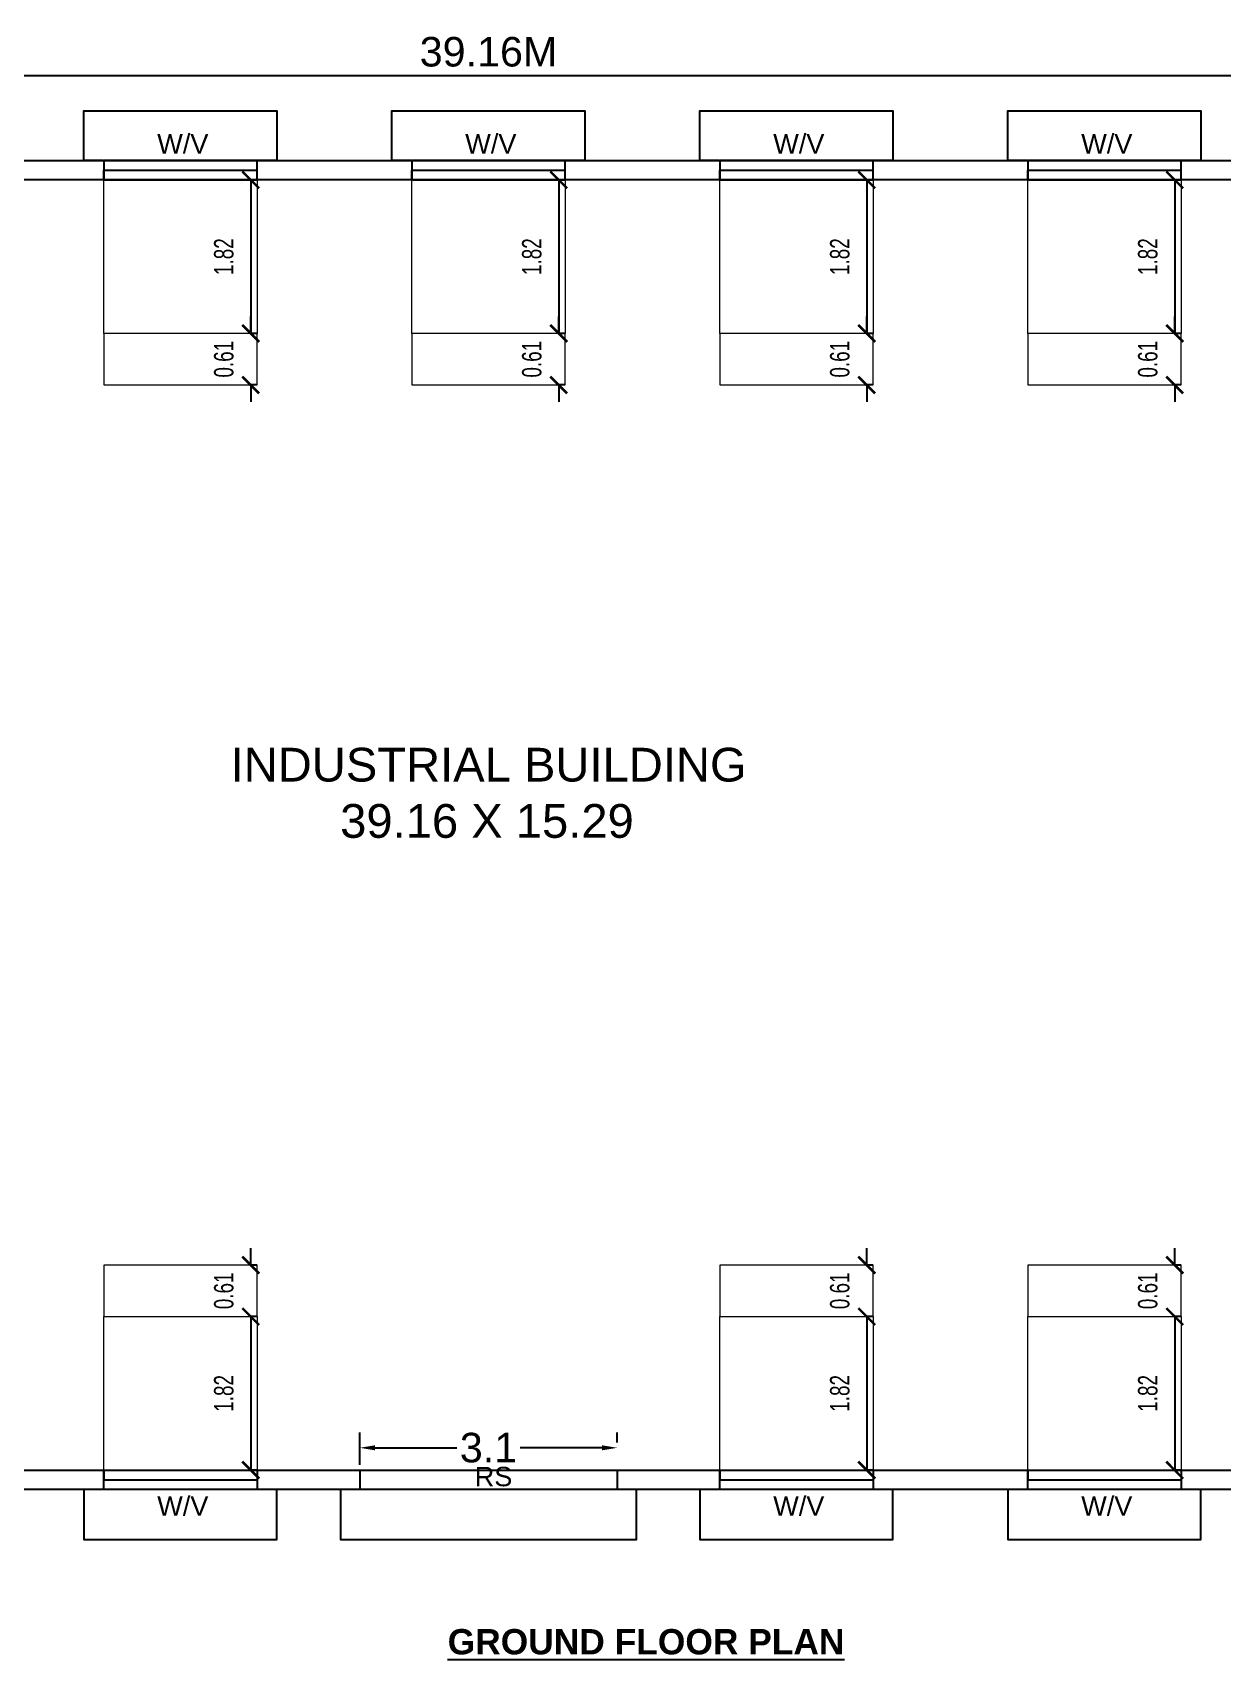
# Model space of a CAD drawing. Header units: metres. Extents: x 531 to 643, y 168 to 255.
# Drawn here: x 546.36 to 560.46, y 168.07 to 187.35 of the extents above; entities that cross this region are included whole.
import ezdxf

# ---------------------------------------------------------------- set-up
doc = ezdxf.new("R2010")
doc.units = ezdxf.units.M
doc.layers.add('BLK_1_FLR_0_BLT_UP_AREA', color=1, linetype='Continuous', plot=False)
for name, color, linetype in [('BLK_1_FLR_0_CHAJJA', 6, 'Continuous'), ('BLK_1_FLR_0_EXIT_WIDTH_DOOR', 2, 'Continuous'), ('BLK_1_FLR_0_REGULAR_ROOM_1', 117, 'Continuous'), ('WORKSHOP_AREA', 117, 'Continuous')]:
    doc.layers.add(name, color=color, linetype=linetype)
doc.layers.add('BLK_1_FLR_0_ROOM_1_LIGHT_VENTILATION_1', color=232, linetype='Continuous', lineweight=0)
doc.styles.add('architectura', font='arial.ttf')
doc.styles.add('DIM 100', font='ARIALN.TTF', dxfattribs={"width": 0.85, "height": 0.23})
doc.styles.get("Standard").update_dxf_attribs({"font": 'arial.ttf', "height": 0.35})
doc.dimstyles.new('GRID DIM 400', dxfattribs={"dimscale": 0, "dimtxt": 0.8, "dimasz": 0.2, "dimexe": 0, "dimexo": 0, "dimgap": 0.2, "dimtad": 0, "dimlfac": -0.1, "dimzin": 1, "dimdsep": 46, "dimtxsty": 'DIM 100', "dimblk": 'ARCHTICK', "dimcen": 0, "dimclrd": 256, "dimclre": 252, "dimclrt": 4, "dimazin": 0, "dimtfac": 1, "dimtix": 1, "dimtofl": 0, "dimtmove": 2, "dimatfit": 0, "dimldrblk": 'ARCHTICK', "dimfxl": 0, "dimtolj": 1, "dimtzin": 0, "dimarcsym": 0})
doc.dimstyles.new('ISO-25', dxfattribs={"dimtxt": 0.35, "dimasz": 0.1, "dimexe": 0.1, "dimexo": 0.1, "dimgap": 0.1, "dimtad": 1, "dimdsep": 46, "dimtxsty": 'Standard', "dimblk": 'OBLIQUE', "dimcen": 2.5, "dimclrd": 256, "dimclre": 256, "dimclrt": 256, "dimadec": 0, "dimazin": 0, "dimtfac": 1, "dimtix": 1, "dimtmove": 0, "dimatfit": 0, "dimldrblk": 'OBLIQUE', "dimfxl": 0, "dimlwd": -1, "dimlwe": -1, "dimarcsym": 0})
doc.dimstyles.new('STANDARD$0', dxfattribs={"dimtxt": 5, "dimasz": 4, "dimexe": 1, "dimexo": 1, "dimgap": 1, "dimtad": 1, "dimdec": 1, "dimzin": 3, "dimdsep": 46, "dimlunit": 4, "dimtxsty": 'architectura', "dimblk": 'OBLIQUE', "dimcen": 0.09375, "dimdle": 1, "dimclrd": 8, "dimclre": 8, "dimclrt": 7, "dimadec": 1, "dimazin": 0, "dimtfac": 1, "dimtdec": 1, "dimtofl": 0, "dimtmove": 2, "dimatfit": 3, "dimldrblk": 'ARCHTICK', "dimfxl": 0, "dimfrac": 2, "dimtolj": 1, "dimtzin": 0, "dimarcsym": 0})

# ---------------------------------------------------------------- blocks, each defined once
blk = doc.blocks.new('_Oblique')
at = {"color": 0, "linetype": 'ByBlock', "lineweight": -2}
blk.add_line((-0.5, -0.5), (0.5, 0.5), dxfattribs=at)
blk = doc.blocks.new('*D39')
for p, q in [((532.18, 185.932), (532.18, 186.939)), ((532.18, 186.839), (571.34, 186.839)), ((571.34, 185.932), (571.34, 186.939))]:
    blk.add_line(p, q)
at = {"layer": 'Defpoints', "color": 0}
for p in [(571.34, 186.839), (532.18, 185.832), (571.34, 185.832)]:
    blk.add_point(p, dxfattribs=at)
at = {"xscale": 0.1, "yscale": 0.1, "zscale": 0.1, "rotation": 180}
blk.add_blockref('_Oblique', (532.18, 186.839), dxfattribs=at)
at = {"xscale": 0.1, "yscale": 0.1, "zscale": 0.1}
blk.add_blockref('_Oblique', (571.34, 186.839), dxfattribs=at)
at = {"insert": (551.76, 187.118), "char_height": 0.35, "attachment_point": 5}
blk.add_mtext('39.16M', dxfattribs=at)
blk = doc.blocks.new('_ArchTick')
at = {"color": 0, "linetype": 'ByBlock', "const_width": 0.15}
blk.add_lwpolyline([(-0.5, -0.5), (0.5, 0.5)], dxfattribs=at)
blk = doc.blocks.new('*D55')
at = {"layer": 'BLK_1_FLR_0_ROOM_1_LIGHT_VENTILATION_1', "color": 252, "lineweight": -2}
for p, q in [((549.02, 185.602), (548.942, 185.602)), ((549.02, 183.782), (548.942, 183.782))]:
    blk.add_line(p, q, dxfattribs=at)
at = {"layer": 'BLK_1_FLR_0_ROOM_1_LIGHT_VENTILATION_1', "lineweight": -2}
blk.add_line((548.942, 185.602), (548.942, 183.782), dxfattribs=at)
at = {"layer": 'Defpoints', "color": 0}
for p in [(549.02, 185.602), (548.942, 183.782), (549.02, 183.782)]:
    blk.add_point(p, dxfattribs=at)
at = {"layer": 'BLK_1_FLR_0_ROOM_1_LIGHT_VENTILATION_1', "lineweight": -2, "xscale": 0.2, "yscale": 0.2, "zscale": 0.2}
for p, rotation in [((548.942, 185.602), 90), ((548.942, 183.782), 270)]:
    blk.add_blockref('_ArchTick', p, dxfattribs=dict(at, rotation=rotation))
at = {"layer": 'BLK_1_FLR_0_ROOM_1_LIGHT_VENTILATION_1', "insert": (548.624, 184.692), "char_height": 0.23, "attachment_point": 5, "rotation": 90, "style": 'DIM 100'}
blk.add_mtext('\\A1;1.82', dxfattribs=at)
blk = doc.blocks.new('*D18')
at = {"layer": 'BLK_1_FLR_0_ROOM_1_LIGHT_VENTILATION_1', "lineweight": -2}
for p, q in [((548.942, 183.782), (548.942, 183.982)), ((548.942, 183.172), (548.942, 182.972))]:
    blk.add_line(p, q, dxfattribs=at)
at = {"layer": 'BLK_1_FLR_0_ROOM_1_LIGHT_VENTILATION_1', "color": 252, "lineweight": -2}
for p, q in [((549.02, 183.782), (548.942, 183.782)), ((549.02, 183.172), (548.942, 183.172))]:
    blk.add_line(p, q, dxfattribs=at)
at = {"layer": 'Defpoints', "color": 0}
for p in [(549.02, 183.782), (548.942, 183.172), (549.02, 183.172)]:
    blk.add_point(p, dxfattribs=at)
at = {"layer": 'BLK_1_FLR_0_ROOM_1_LIGHT_VENTILATION_1', "lineweight": -2, "xscale": 0.2, "yscale": 0.2, "zscale": 0.2}
for p, rotation in [((548.942, 183.782), 270), ((548.942, 183.172), 90)]:
    blk.add_blockref('_ArchTick', p, dxfattribs=dict(at, rotation=rotation))
at = {"layer": 'BLK_1_FLR_0_ROOM_1_LIGHT_VENTILATION_1', "insert": (548.624, 183.477), "char_height": 0.23, "attachment_point": 5, "rotation": 90, "style": 'DIM 100'}
blk.add_mtext('\\A1;0.61', dxfattribs=at)
blk = doc.blocks.new('*D56')
at = {"layer": 'BLK_1_FLR_0_ROOM_1_LIGHT_VENTILATION_1', "color": 252, "lineweight": -2}
for p, q in [((552.67, 185.602), (552.592, 185.602)), ((552.67, 183.782), (552.592, 183.782))]:
    blk.add_line(p, q, dxfattribs=at)
at = {"layer": 'BLK_1_FLR_0_ROOM_1_LIGHT_VENTILATION_1', "lineweight": -2}
blk.add_line((552.592, 185.602), (552.592, 183.782), dxfattribs=at)
at = {"layer": 'Defpoints', "color": 0}
for p in [(552.67, 185.602), (552.592, 183.782), (552.67, 183.782)]:
    blk.add_point(p, dxfattribs=at)
at = {"layer": 'BLK_1_FLR_0_ROOM_1_LIGHT_VENTILATION_1', "lineweight": -2, "xscale": 0.2, "yscale": 0.2, "zscale": 0.2}
for p, rotation in [((552.592, 185.602), 90), ((552.592, 183.782), 270)]:
    blk.add_blockref('_ArchTick', p, dxfattribs=dict(at, rotation=rotation))
at = {"layer": 'BLK_1_FLR_0_ROOM_1_LIGHT_VENTILATION_1', "insert": (552.274, 184.692), "char_height": 0.23, "attachment_point": 5, "rotation": 90, "style": 'DIM 100'}
blk.add_mtext('\\A1;1.82', dxfattribs=at)
blk = doc.blocks.new('*D19')
at = {"layer": 'BLK_1_FLR_0_ROOM_1_LIGHT_VENTILATION_1', "lineweight": -2}
for p, q in [((552.592, 183.782), (552.592, 183.982)), ((552.592, 183.172), (552.592, 182.972))]:
    blk.add_line(p, q, dxfattribs=at)
at = {"layer": 'BLK_1_FLR_0_ROOM_1_LIGHT_VENTILATION_1', "color": 252, "lineweight": -2}
for p, q in [((552.67, 183.782), (552.592, 183.782)), ((552.67, 183.172), (552.592, 183.172))]:
    blk.add_line(p, q, dxfattribs=at)
at = {"layer": 'Defpoints', "color": 0}
for p in [(552.67, 183.782), (552.592, 183.172), (552.67, 183.172)]:
    blk.add_point(p, dxfattribs=at)
at = {"layer": 'BLK_1_FLR_0_ROOM_1_LIGHT_VENTILATION_1', "lineweight": -2, "xscale": 0.2, "yscale": 0.2, "zscale": 0.2}
for p, rotation in [((552.592, 183.782), 270), ((552.592, 183.172), 90)]:
    blk.add_blockref('_ArchTick', p, dxfattribs=dict(at, rotation=rotation))
at = {"layer": 'BLK_1_FLR_0_ROOM_1_LIGHT_VENTILATION_1', "insert": (552.274, 183.477), "char_height": 0.23, "attachment_point": 5, "rotation": 90, "style": 'DIM 100'}
blk.add_mtext('\\A1;0.61', dxfattribs=at)
blk = doc.blocks.new('*D57')
at = {"layer": 'BLK_1_FLR_0_ROOM_1_LIGHT_VENTILATION_1', "color": 252, "lineweight": -2}
for p, q in [((556.32, 185.602), (556.242, 185.602)), ((556.32, 183.782), (556.242, 183.782))]:
    blk.add_line(p, q, dxfattribs=at)
at = {"layer": 'BLK_1_FLR_0_ROOM_1_LIGHT_VENTILATION_1', "lineweight": -2}
blk.add_line((556.242, 185.602), (556.242, 183.782), dxfattribs=at)
at = {"layer": 'Defpoints', "color": 0}
for p in [(556.32, 185.602), (556.242, 183.782), (556.32, 183.782)]:
    blk.add_point(p, dxfattribs=at)
at = {"layer": 'BLK_1_FLR_0_ROOM_1_LIGHT_VENTILATION_1', "lineweight": -2, "xscale": 0.2, "yscale": 0.2, "zscale": 0.2}
for p, rotation in [((556.242, 185.602), 90), ((556.242, 183.782), 270)]:
    blk.add_blockref('_ArchTick', p, dxfattribs=dict(at, rotation=rotation))
at = {"layer": 'BLK_1_FLR_0_ROOM_1_LIGHT_VENTILATION_1', "insert": (555.924, 184.692), "char_height": 0.23, "attachment_point": 5, "rotation": 90, "style": 'DIM 100'}
blk.add_mtext('\\A1;1.82', dxfattribs=at)
blk = doc.blocks.new('*D20')
at = {"layer": 'BLK_1_FLR_0_ROOM_1_LIGHT_VENTILATION_1', "lineweight": -2}
for p, q in [((556.242, 183.782), (556.242, 183.982)), ((556.242, 183.172), (556.242, 182.972))]:
    blk.add_line(p, q, dxfattribs=at)
at = {"layer": 'BLK_1_FLR_0_ROOM_1_LIGHT_VENTILATION_1', "color": 252, "lineweight": -2}
for p, q in [((556.32, 183.782), (556.242, 183.782)), ((556.32, 183.172), (556.242, 183.172))]:
    blk.add_line(p, q, dxfattribs=at)
at = {"layer": 'Defpoints', "color": 0}
for p in [(556.32, 183.782), (556.242, 183.172), (556.32, 183.172)]:
    blk.add_point(p, dxfattribs=at)
at = {"layer": 'BLK_1_FLR_0_ROOM_1_LIGHT_VENTILATION_1', "lineweight": -2, "xscale": 0.2, "yscale": 0.2, "zscale": 0.2}
for p, rotation in [((556.242, 183.782), 270), ((556.242, 183.172), 90)]:
    blk.add_blockref('_ArchTick', p, dxfattribs=dict(at, rotation=rotation))
at = {"layer": 'BLK_1_FLR_0_ROOM_1_LIGHT_VENTILATION_1', "insert": (555.924, 183.477), "char_height": 0.23, "attachment_point": 5, "rotation": 90, "style": 'DIM 100'}
blk.add_mtext('\\A1;0.61', dxfattribs=at)
blk = doc.blocks.new('*D58')
at = {"layer": 'BLK_1_FLR_0_ROOM_1_LIGHT_VENTILATION_1', "color": 252, "lineweight": -2}
for p, q in [((559.97, 185.602), (559.892, 185.602)), ((559.97, 183.782), (559.892, 183.782))]:
    blk.add_line(p, q, dxfattribs=at)
at = {"layer": 'BLK_1_FLR_0_ROOM_1_LIGHT_VENTILATION_1', "lineweight": -2}
blk.add_line((559.892, 185.602), (559.892, 183.782), dxfattribs=at)
at = {"layer": 'Defpoints', "color": 0}
for p in [(559.97, 185.602), (559.892, 183.782), (559.97, 183.782)]:
    blk.add_point(p, dxfattribs=at)
at = {"layer": 'BLK_1_FLR_0_ROOM_1_LIGHT_VENTILATION_1', "lineweight": -2, "xscale": 0.2, "yscale": 0.2, "zscale": 0.2}
for p, rotation in [((559.892, 185.602), 90), ((559.892, 183.782), 270)]:
    blk.add_blockref('_ArchTick', p, dxfattribs=dict(at, rotation=rotation))
at = {"layer": 'BLK_1_FLR_0_ROOM_1_LIGHT_VENTILATION_1', "insert": (559.574, 184.692), "char_height": 0.23, "attachment_point": 5, "rotation": 90, "style": 'DIM 100'}
blk.add_mtext('\\A1;1.82', dxfattribs=at)
blk = doc.blocks.new('*D21')
at = {"layer": 'BLK_1_FLR_0_ROOM_1_LIGHT_VENTILATION_1', "lineweight": -2}
for p, q in [((559.892, 183.782), (559.892, 183.982)), ((559.892, 183.172), (559.892, 182.972))]:
    blk.add_line(p, q, dxfattribs=at)
at = {"layer": 'BLK_1_FLR_0_ROOM_1_LIGHT_VENTILATION_1', "color": 252, "lineweight": -2}
for p, q in [((559.97, 183.782), (559.892, 183.782)), ((559.97, 183.172), (559.892, 183.172))]:
    blk.add_line(p, q, dxfattribs=at)
at = {"layer": 'Defpoints', "color": 0}
for p in [(559.97, 183.782), (559.892, 183.172), (559.97, 183.172)]:
    blk.add_point(p, dxfattribs=at)
at = {"layer": 'BLK_1_FLR_0_ROOM_1_LIGHT_VENTILATION_1', "lineweight": -2, "xscale": 0.2, "yscale": 0.2, "zscale": 0.2}
for p, rotation in [((559.892, 183.782), 270), ((559.892, 183.172), 90)]:
    blk.add_blockref('_ArchTick', p, dxfattribs=dict(at, rotation=rotation))
at = {"layer": 'BLK_1_FLR_0_ROOM_1_LIGHT_VENTILATION_1', "insert": (559.574, 183.477), "char_height": 0.23, "attachment_point": 5, "rotation": 90, "style": 'DIM 100'}
blk.add_mtext('\\A1;0.61', dxfattribs=at)
blk = doc.blocks.new('*D65')
at = {"layer": 'BLK_1_FLR_0_ROOM_1_LIGHT_VENTILATION_1', "color": 252, "lineweight": -2}
for p, q in [((549.02, 172.132), (548.942, 172.132)), ((549.02, 170.312), (548.942, 170.312))]:
    blk.add_line(p, q, dxfattribs=at)
at = {"layer": 'BLK_1_FLR_0_ROOM_1_LIGHT_VENTILATION_1', "lineweight": -2}
blk.add_line((548.942, 172.132), (548.942, 170.312), dxfattribs=at)
at = {"layer": 'Defpoints', "color": 0}
for p in [(549.02, 172.132), (548.942, 170.312), (549.02, 170.312)]:
    blk.add_point(p, dxfattribs=at)
at = {"layer": 'BLK_1_FLR_0_ROOM_1_LIGHT_VENTILATION_1', "lineweight": -2, "xscale": 0.2, "yscale": 0.2, "zscale": 0.2}
for p, rotation in [((548.942, 172.132), 90), ((548.942, 170.312), 270)]:
    blk.add_blockref('_ArchTick', p, dxfattribs=dict(at, rotation=rotation))
at = {"layer": 'BLK_1_FLR_0_ROOM_1_LIGHT_VENTILATION_1', "insert": (548.624, 171.222), "char_height": 0.23, "attachment_point": 5, "rotation": 90, "style": 'DIM 100'}
blk.add_mtext('\\A1;1.82', dxfattribs=at)
blk = doc.blocks.new('*D34')
at = {"layer": 'BLK_1_FLR_0_ROOM_1_LIGHT_VENTILATION_1', "lineweight": -2}
for p, q in [((548.942, 172.742), (548.942, 172.942)), ((548.942, 172.132), (548.942, 171.932))]:
    blk.add_line(p, q, dxfattribs=at)
at = {"layer": 'BLK_1_FLR_0_ROOM_1_LIGHT_VENTILATION_1', "color": 252, "lineweight": -2}
for p, q in [((549.02, 172.742), (548.942, 172.742)), ((549.02, 172.132), (548.942, 172.132))]:
    blk.add_line(p, q, dxfattribs=at)
at = {"layer": 'Defpoints', "color": 0}
for p in [(549.02, 172.742), (548.942, 172.132), (549.02, 172.132)]:
    blk.add_point(p, dxfattribs=at)
at = {"layer": 'BLK_1_FLR_0_ROOM_1_LIGHT_VENTILATION_1', "lineweight": -2, "xscale": 0.2, "yscale": 0.2, "zscale": 0.2}
for p, rotation in [((548.942, 172.742), 270), ((548.942, 172.132), 90)]:
    blk.add_blockref('_ArchTick', p, dxfattribs=dict(at, rotation=rotation))
at = {"layer": 'BLK_1_FLR_0_ROOM_1_LIGHT_VENTILATION_1', "insert": (548.624, 172.437), "char_height": 0.23, "attachment_point": 5, "rotation": 90, "style": 'DIM 100'}
blk.add_mtext('\\A1;0.61', dxfattribs=at)
blk = doc.blocks.new('*D66')
at = {"layer": 'BLK_1_FLR_0_ROOM_1_LIGHT_VENTILATION_1', "color": 252, "lineweight": -2}
for p, q in [((556.32, 172.132), (556.242, 172.132)), ((556.32, 170.312), (556.242, 170.312))]:
    blk.add_line(p, q, dxfattribs=at)
at = {"layer": 'BLK_1_FLR_0_ROOM_1_LIGHT_VENTILATION_1', "lineweight": -2}
blk.add_line((556.242, 172.132), (556.242, 170.312), dxfattribs=at)
at = {"layer": 'Defpoints', "color": 0}
for p in [(556.32, 172.132), (556.242, 170.312), (556.32, 170.312)]:
    blk.add_point(p, dxfattribs=at)
at = {"layer": 'BLK_1_FLR_0_ROOM_1_LIGHT_VENTILATION_1', "lineweight": -2, "xscale": 0.2, "yscale": 0.2, "zscale": 0.2}
for p, rotation in [((556.242, 172.132), 90), ((556.242, 170.312), 270)]:
    blk.add_blockref('_ArchTick', p, dxfattribs=dict(at, rotation=rotation))
at = {"layer": 'BLK_1_FLR_0_ROOM_1_LIGHT_VENTILATION_1', "insert": (555.924, 171.222), "char_height": 0.23, "attachment_point": 5, "rotation": 90, "style": 'DIM 100'}
blk.add_mtext('\\A1;1.82', dxfattribs=at)
blk = doc.blocks.new('*D35')
at = {"layer": 'BLK_1_FLR_0_ROOM_1_LIGHT_VENTILATION_1', "lineweight": -2}
for p, q in [((556.242, 172.742), (556.242, 172.942)), ((556.242, 172.132), (556.242, 171.932))]:
    blk.add_line(p, q, dxfattribs=at)
at = {"layer": 'BLK_1_FLR_0_ROOM_1_LIGHT_VENTILATION_1', "color": 252, "lineweight": -2}
for p, q in [((556.32, 172.742), (556.242, 172.742)), ((556.32, 172.132), (556.242, 172.132))]:
    blk.add_line(p, q, dxfattribs=at)
at = {"layer": 'Defpoints', "color": 0}
for p in [(556.32, 172.742), (556.242, 172.132), (556.32, 172.132)]:
    blk.add_point(p, dxfattribs=at)
at = {"layer": 'BLK_1_FLR_0_ROOM_1_LIGHT_VENTILATION_1', "lineweight": -2, "xscale": 0.2, "yscale": 0.2, "zscale": 0.2}
for p, rotation in [((556.242, 172.742), 270), ((556.242, 172.132), 90)]:
    blk.add_blockref('_ArchTick', p, dxfattribs=dict(at, rotation=rotation))
at = {"layer": 'BLK_1_FLR_0_ROOM_1_LIGHT_VENTILATION_1', "insert": (555.924, 172.437), "char_height": 0.23, "attachment_point": 5, "rotation": 90, "style": 'DIM 100'}
blk.add_mtext('\\A1;0.61', dxfattribs=at)
blk = doc.blocks.new('*D67')
at = {"layer": 'BLK_1_FLR_0_ROOM_1_LIGHT_VENTILATION_1', "color": 252, "lineweight": -2}
for p, q in [((559.97, 172.132), (559.892, 172.132)), ((559.97, 170.312), (559.892, 170.312))]:
    blk.add_line(p, q, dxfattribs=at)
at = {"layer": 'BLK_1_FLR_0_ROOM_1_LIGHT_VENTILATION_1', "lineweight": -2}
blk.add_line((559.892, 172.132), (559.892, 170.312), dxfattribs=at)
at = {"layer": 'Defpoints', "color": 0}
for p in [(559.97, 172.132), (559.892, 170.312), (559.97, 170.312)]:
    blk.add_point(p, dxfattribs=at)
at = {"layer": 'BLK_1_FLR_0_ROOM_1_LIGHT_VENTILATION_1', "lineweight": -2, "xscale": 0.2, "yscale": 0.2, "zscale": 0.2}
for p, rotation in [((559.892, 172.132), 90), ((559.892, 170.312), 270)]:
    blk.add_blockref('_ArchTick', p, dxfattribs=dict(at, rotation=rotation))
at = {"layer": 'BLK_1_FLR_0_ROOM_1_LIGHT_VENTILATION_1', "insert": (559.574, 171.222), "char_height": 0.23, "attachment_point": 5, "rotation": 90, "style": 'DIM 100'}
blk.add_mtext('\\A1;1.82', dxfattribs=at)
blk = doc.blocks.new('*D36')
at = {"layer": 'BLK_1_FLR_0_ROOM_1_LIGHT_VENTILATION_1', "lineweight": -2}
for p, q in [((559.892, 172.742), (559.892, 172.942)), ((559.892, 172.132), (559.892, 171.932))]:
    blk.add_line(p, q, dxfattribs=at)
at = {"layer": 'BLK_1_FLR_0_ROOM_1_LIGHT_VENTILATION_1', "color": 252, "lineweight": -2}
for p, q in [((559.97, 172.742), (559.892, 172.742)), ((559.97, 172.132), (559.892, 172.132))]:
    blk.add_line(p, q, dxfattribs=at)
at = {"layer": 'Defpoints', "color": 0}
for p in [(559.97, 172.742), (559.892, 172.132), (559.97, 172.132)]:
    blk.add_point(p, dxfattribs=at)
at = {"layer": 'BLK_1_FLR_0_ROOM_1_LIGHT_VENTILATION_1', "lineweight": -2, "xscale": 0.2, "yscale": 0.2, "zscale": 0.2}
for p, rotation in [((559.892, 172.742), 270), ((559.892, 172.132), 90)]:
    blk.add_blockref('_ArchTick', p, dxfattribs=dict(at, rotation=rotation))
at = {"layer": 'BLK_1_FLR_0_ROOM_1_LIGHT_VENTILATION_1', "insert": (559.574, 172.437), "char_height": 0.23, "attachment_point": 5, "rotation": 90, "style": 'DIM 100'}
blk.add_mtext('\\A1;0.61', dxfattribs=at)
blk = doc.blocks.new('*D52')
at = {"layer": 'BLK_1_FLR_0_EXIT_WIDTH_DOOR', "color": 0, "lineweight": -2}
for p, q in [((550.235, 170.374), (550.235, 170.757)), ((553.285, 170.64), (553.285, 170.757)), ((550.415, 170.577), (551.385, 170.577)), ((553.105, 170.577), (552.135, 170.577))]:
    blk.add_line(p, q, dxfattribs=at)
at = {"layer": 'BLK_1_FLR_0_EXIT_WIDTH_DOOR', "color": 0}
for points in [[(550.415, 170.607), (550.415, 170.547), (550.235, 170.577)], [(553.105, 170.607), (553.105, 170.547), (553.285, 170.577)]]:
    blk.add_solid(points, dxfattribs=at)
at = {"layer": 'Defpoints', "color": 0}
for p in [(553.285, 170.577), (553.285, 170.577), (550.235, 170.312)]:
    blk.add_point(p, dxfattribs=at)
at = {"layer": 'BLK_1_FLR_0_EXIT_WIDTH_DOOR', "color": 0, "insert": (551.76, 170.577), "char_height": 0.35, "attachment_point": 5}
blk.add_mtext('\\A1;3.1', dxfattribs=at)

msp = doc.modelspace()

# ---------------------------------------------------------------- linework, layer by layer
for p, q in [((550.235, 170.312), (550.235, 170.082)), ((553.285, 170.312), (553.285, 170.082))]:
    msp.add_line(p, q)
for points in [[(547.2, 185.602), (549.02, 185.602), (549.02, 185.832), (547.2, 185.832), (547.2, 185.602), (547.2, 185.717), (549.02, 185.717)], [(550.85, 185.602), (552.67, 185.602), (552.67, 185.832), (550.85, 185.832), (550.85, 185.602), (550.85, 185.717), (552.67, 185.717)], [(554.5, 185.602), (556.32, 185.602), (556.32, 185.832), (554.5, 185.832), (554.5, 185.602), (554.5, 185.717), (556.32, 185.717)], [(558.15, 185.602), (559.97, 185.602), (559.97, 185.832), (558.15, 185.832), (558.15, 185.602), (558.15, 185.717), (559.97, 185.717)], [(547.2, 170.312), (549.02, 170.312), (549.02, 170.082), (547.2, 170.082), (547.2, 170.312), (547.2, 170.197), (549.02, 170.197)], [(554.5, 170.312), (556.32, 170.312), (556.32, 170.082), (554.5, 170.082), (554.5, 170.312), (554.5, 170.197), (556.32, 170.197)], [(558.15, 170.312), (559.97, 170.312), (559.97, 170.082), (558.15, 170.082), (558.15, 170.312), (558.15, 170.197), (559.97, 170.197)]]:
    msp.add_lwpolyline(points)
at = {"layer": 'BLK_1_FLR_0_BLT_UP_AREA', "color": 45}
msp.add_lwpolyline([(531.95, 185.832), (571.57, 185.832), (571.57, 170.082), (531.95, 170.082)], close=True, dxfattribs=at)
at = {"layer": 'BLK_1_FLR_0_CHAJJA'}
for points in [[(547.195, 185.832), (546.965, 185.832), (546.965, 186.422), (549.25, 186.422), (549.25, 185.832), (549.02, 185.832)], [(550.845, 185.832), (550.615, 185.832), (550.615, 186.422), (552.9, 186.422), (552.9, 185.832), (552.67, 185.832)], [(554.495, 185.832), (554.265, 185.832), (554.265, 186.422), (556.55, 186.422), (556.55, 185.832), (556.32, 185.832)], [(558.145, 185.832), (557.915, 185.832), (557.915, 186.422), (560.2, 186.422), (560.2, 185.832), (559.97, 185.832)], [(547.195, 170.082), (546.965, 170.082), (546.965, 169.492), (549.25, 169.492), (549.25, 170.082), (549.02, 170.082)], [(550.235, 170.082), (550.005, 170.082), (550.005, 169.492), (553.515, 169.492), (553.515, 170.082), (553.285, 170.082)], [(554.495, 170.082), (554.265, 170.082), (554.265, 169.492), (556.55, 169.492), (556.55, 170.082), (556.32, 170.082)], [(558.145, 170.082), (557.915, 170.082), (557.915, 169.492), (560.2, 169.492), (560.2, 170.082), (559.97, 170.082)]]:
    msp.add_lwpolyline(points, dxfattribs=at)
at = {"layer": 'BLK_1_FLR_0_REGULAR_ROOM_1', "color": 4, "ltscale": 400}
msp.add_lwpolyline([(532.18, 170.312), (567.328, 170.312), (567.328, 172.605), (571.34, 172.605), (571.34, 185.602), (532.18, 185.602), (532.18, 170.312)], dxfattribs=at)
at = {"layer": 'BLK_1_FLR_0_ROOM_1_LIGHT_VENTILATION_1'}
for points in [[(549.02, 185.602), (549.02, 183.782), (547.2, 183.782), (547.2, 185.602)], [(552.67, 185.602), (552.67, 183.782), (550.85, 183.782), (550.85, 185.602)], [(556.32, 185.602), (556.32, 183.782), (554.5, 183.782), (554.5, 185.602)], [(559.97, 185.602), (559.97, 183.782), (558.15, 183.782), (558.15, 185.602)], [(547.2, 183.782), (547.2, 183.172), (549.02, 183.172), (549.02, 183.782)], [(550.85, 183.782), (550.85, 183.172), (552.67, 183.172), (552.67, 183.782)], [(554.5, 183.782), (554.5, 183.172), (556.32, 183.172), (556.32, 183.782)], [(558.15, 183.782), (558.15, 183.172), (559.97, 183.172), (559.97, 183.782)], [(547.2, 172.742), (547.2, 172.132), (549.02, 172.132), (549.02, 172.742)], [(554.5, 172.742), (554.5, 172.132), (556.32, 172.132), (556.32, 172.742)], [(558.15, 172.742), (558.15, 172.132), (559.97, 172.132), (559.97, 172.742)], [(549.02, 172.132), (549.02, 170.312), (547.2, 170.312), (547.2, 172.132)], [(556.32, 172.132), (556.32, 170.312), (554.5, 170.312), (554.5, 172.132)], [(559.97, 172.132), (559.97, 170.312), (558.15, 170.312), (558.15, 172.132)]]:
    msp.add_lwpolyline(points, close=True, dxfattribs=at)
at = {"layer": 'WORKSHOP_AREA', "color": 45}
msp.add_lwpolyline([(531.95, 185.832), (571.57, 185.832), (571.57, 170.082), (531.95, 170.082)], close=True, dxfattribs=at)
msp.add_lwpolyline([(532.18, 170.312), (567.328, 170.312), (567.328, 172.605), (571.34, 172.605), (571.34, 185.602), (532.18, 185.602), (532.18, 170.312)], dxfattribs=at)

# ---------------------------------------------------------------- texts
for s, width, insert, char_height, attachment_point in [('W/V', 0.37962, (547.834, 186.144), 0.23, 1), ('W/V', 0.37962, (551.484, 186.144), 0.23, 1), ('W/V', 0.37962, (555.134, 186.144), 0.23, 1), ('W/V', 0.37962, (558.784, 186.144), 0.23, 1), ('{\\W0.49148; }INDUSTRIAL BUILDING\\P{\\W8.857912; }39.16 X 15.29', 6.18235, (548.627, 178.872), 0.4, 1), ('RS', 0.37962, (551.596, 170.118), 0.23, 7), ('W/V', 0.37962, (547.834, 169.769), 0.23, 7), ('W/V', 0.37962, (555.134, 169.769), 0.23, 7), ('W/V', 0.37962, (558.784, 169.769), 0.23, 7)]:
    msp.add_mtext_dynamic_manual_height_columns(s, width=width, gutter_width=1.15, heights=[0], dxfattribs=dict(insert=insert, char_height=char_height, attachment_point=attachment_point))
at = {"insert": (551.276, 168.429), "char_height": 0.3, "attachment_point": 1}
msp.add_mtext('{\\fArial|b1|i0|c0|p34;\\LGROUND FLOOR PLAN}', dxfattribs=at)

# ---------------------------------------------------------------- dimensions: what is measured, and where the dimension line sits
dim = msp.add_linear_dim(base=(571.34, 186.839), p1=(532.18, 185.832), p2=(571.34, 185.832), dimstyle='ISO-25', override={"dimpost": 'M'})
dim.commit()
dim.dimension.update_dxf_attribs({"geometry": '*D39', "text_midpoint": (551.76, 187.118)})
at = {"layer": 'BLK_1_FLR_0_EXIT_WIDTH_DOOR'}
dim = msp.add_linear_dim(base=(553.28499651, 170.577119172), p1=(550.23499651, 170.311761995), p2=(553.28499651, 170.577119172), dimstyle='STANDARD$0', override={"dimtxt": 0.18, "dimasz": 0.18, "dimexe": 0.18, "dimexo": 0.0625, "dimgap": 0.09, "dimtad": 0, "dimtih": 1, "dimtoh": 1, "dimzin": 0, "dimlunit": 2, "dimtxsty": 'Standard', "dimcen": 0.09, "dimdle": 0, "dimclrd": 0, "dimclre": 0, "dimclrt": 0, "dimadec": 0, "dimtmove": 0, "dimfrac": 0}, dxfattribs=at)
dim.commit()
dim.dimension.update_dxf_attribs({"geometry": '*D52', "text_midpoint": (551.75999651, 170.577119172)})
at = {"layer": 'BLK_1_FLR_0_ROOM_1_LIGHT_VENTILATION_1'}
for base, p1, p2, picture, middle in [((548.942, 183.782), (549.02, 185.602), (549.02, 183.782), '*D55', (548.624, 184.692)), ((552.592, 183.782), (552.67, 185.602), (552.67, 183.782), '*D56', (552.274, 184.692)), ((556.242, 183.782), (556.32, 185.602), (556.32, 183.782), '*D57', (555.924, 184.692)), ((559.892, 183.782), (559.97, 185.602), (559.97, 183.782), '*D58', (559.574, 184.692)), ((548.942, 183.172), (549.02, 183.782), (549.02, 183.172), '*D18', (548.624, 183.477)), ((552.592, 183.172), (552.67, 183.782), (552.67, 183.172), '*D19', (552.274, 183.477)), ((556.242, 183.172), (556.32, 183.782), (556.32, 183.172), '*D20', (555.924, 183.477)), ((559.892, 183.172), (559.97, 183.782), (559.97, 183.172), '*D21', (559.574, 183.477)), ((548.942, 172.132), (549.02, 172.742), (549.02, 172.132), '*D34', (548.624, 172.437)), ((556.242, 172.132), (556.32, 172.742), (556.32, 172.132), '*D35', (555.924, 172.437)), ((559.892, 172.132), (559.97, 172.742), (559.97, 172.132), '*D36', (559.574, 172.437)), ((548.942, 170.312), (549.02, 172.132), (549.02, 170.312), '*D65', (548.624, 171.222)), ((556.242, 170.312), (556.32, 172.132), (556.32, 170.312), '*D66', (555.924, 171.222)), ((559.892, 170.312), (559.97, 172.132), (559.97, 170.312), '*D67', (559.574, 171.222))]:
    dim = msp.add_linear_dim(base=base, p1=p1, p2=p2, angle=90, dimstyle='GRID DIM 400', override={"dimscale": 1, "dimtxt": 0.23, "dimtad": 1, "dimtoh": 1, "dimclrt": 256, "dimtmove": 0}, dxfattribs=at)
    dim.commit()
    dim.dimension.update_dxf_attribs({"geometry": picture, "text_midpoint": middle})

doc.saveas('drawing.dxf')
